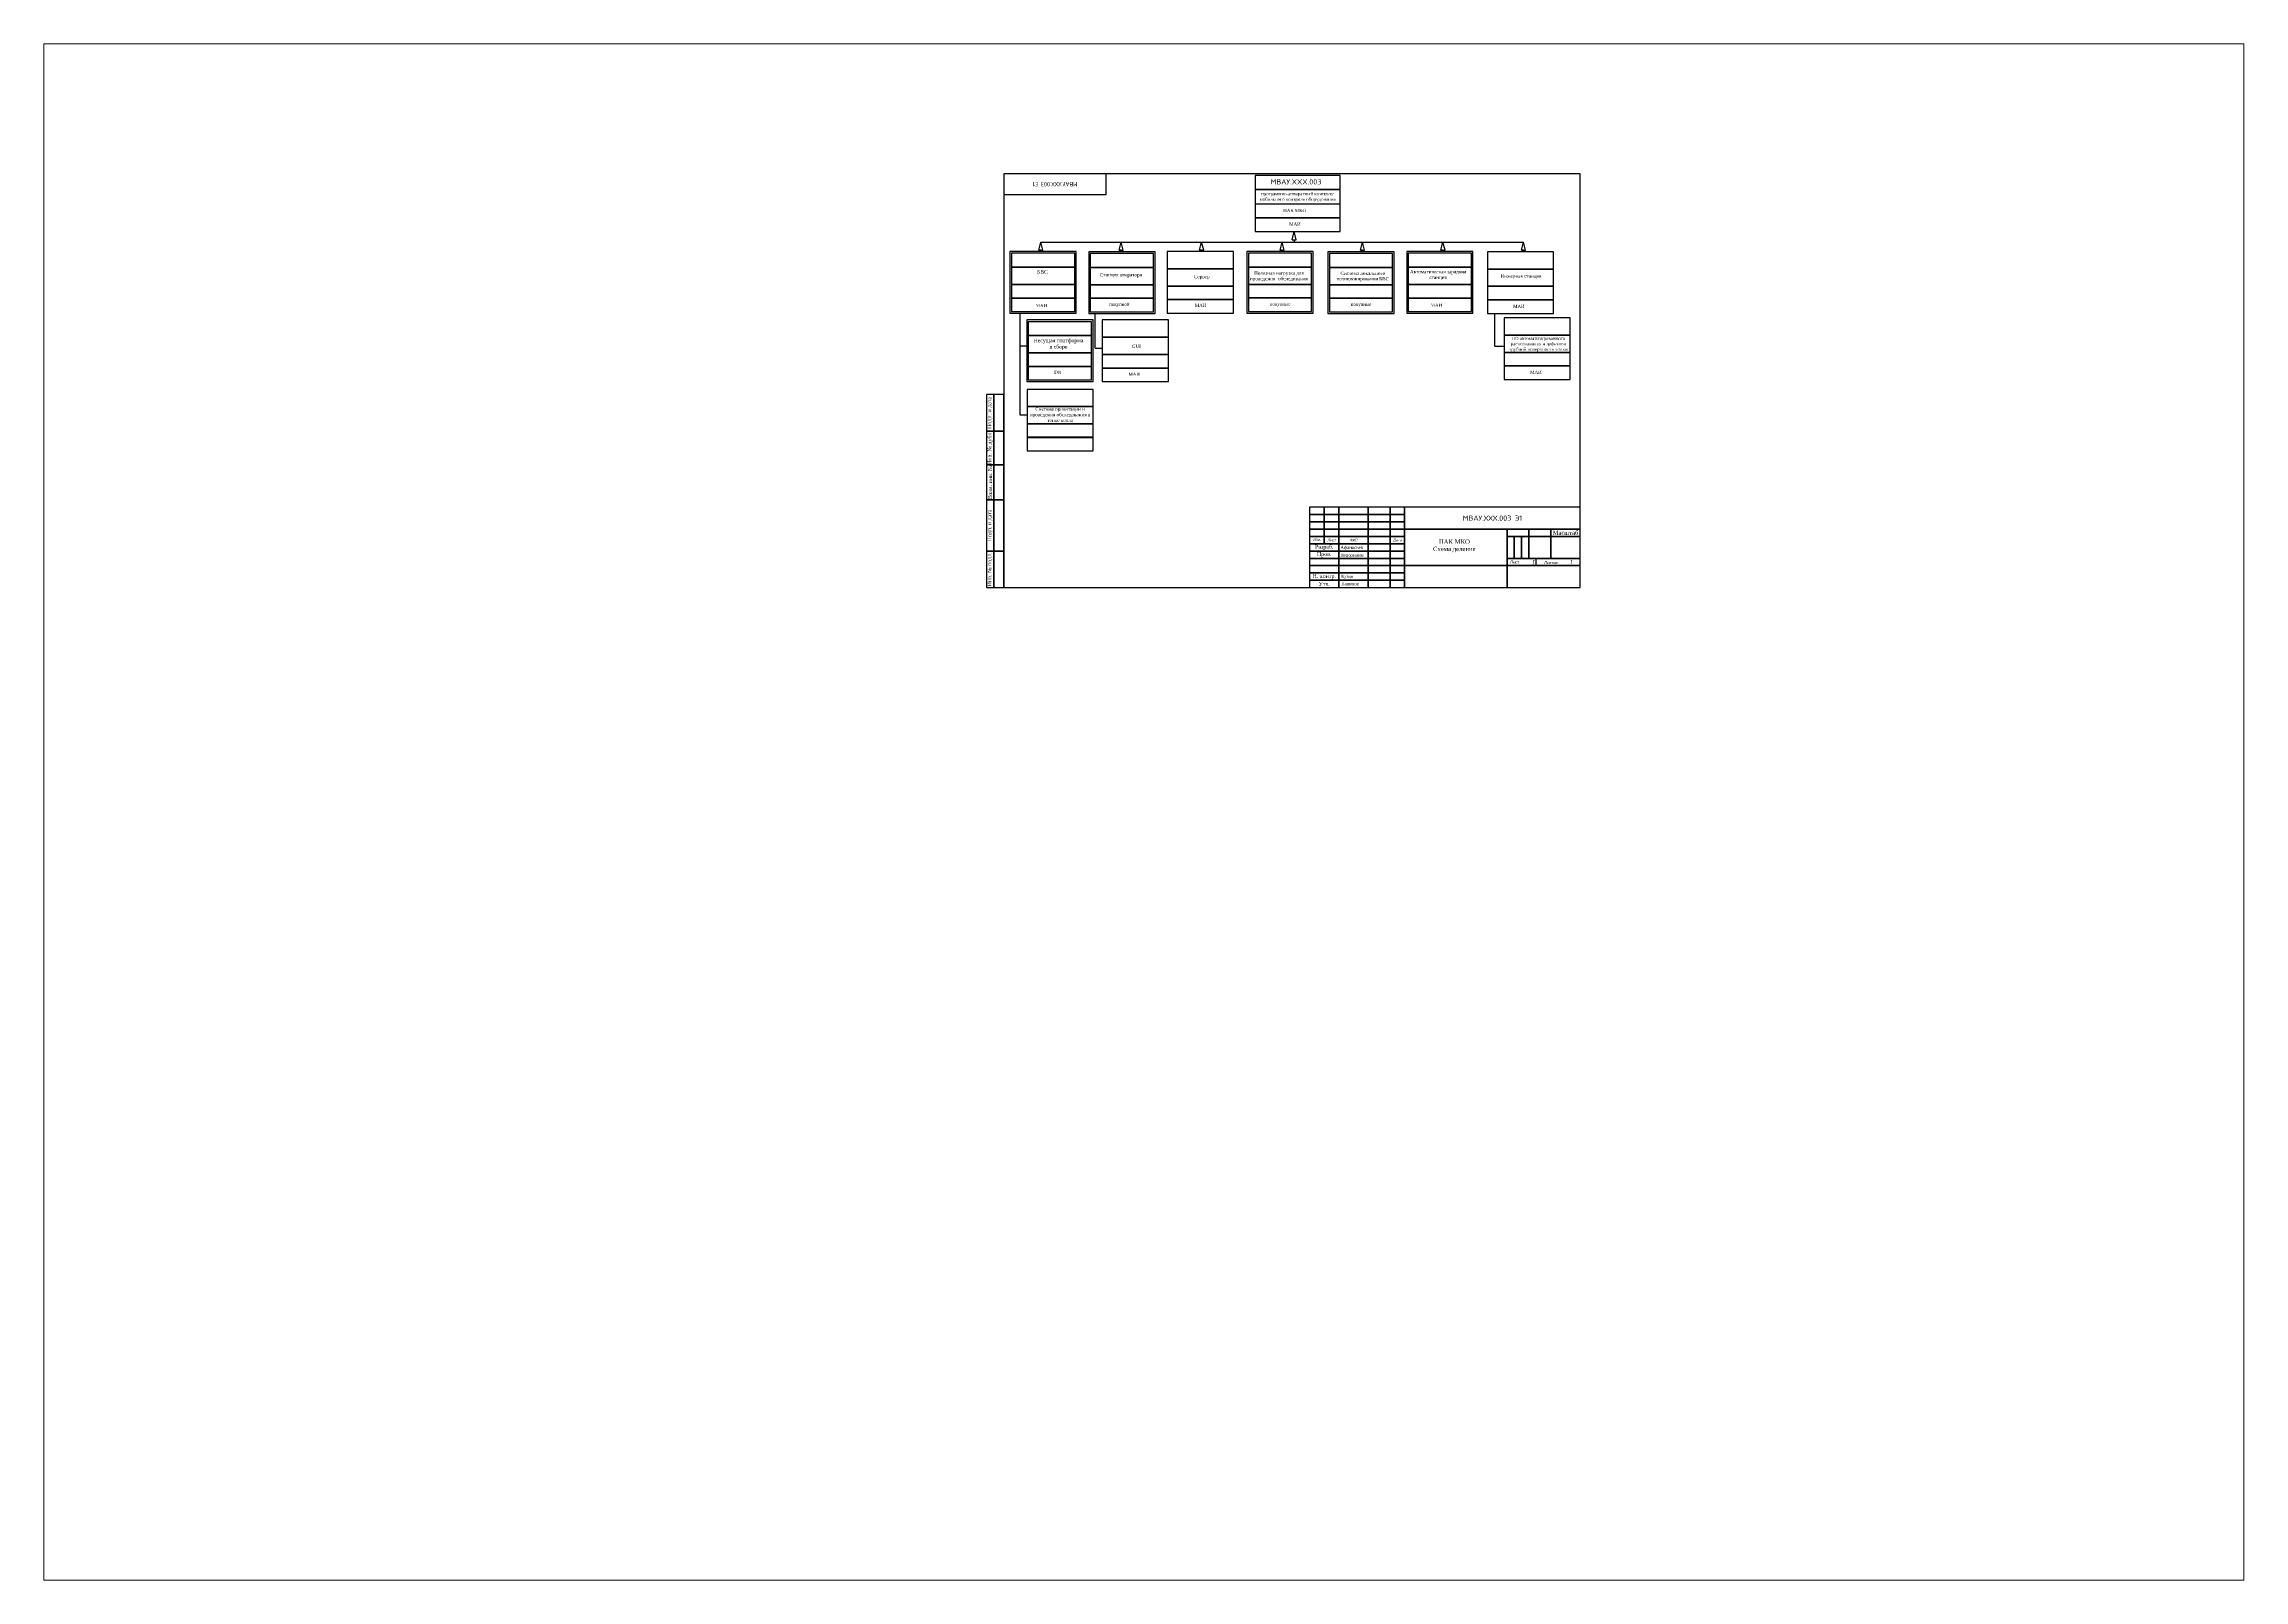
# Paper-space layout 'Лист1' of a CAD drawing. Extents: x 1.14 to 10.22, y 0.79 to 7.14.
# The model-space entities are those that its viewports show. They can reach past a viewport. Long polylines and large blocks are cut down to what shows.
import ezdxf

# ---------------------------------------------------------------- set-up
doc = ezdxf.new("R2010")
doc.units = 0
doc.header["$LTSCALE"] = 4.2
doc.header["$MEASUREMENT"] = 0
doc.layers.get('0').update_dxf_attribs({"linetype": 'CONTINUOUS'})
doc.styles.add('GOSTW', font='times.ttf')
doc.styles.get("Standard").update_dxf_attribs({"font": 'txt.shx'})

# ---------------------------------------------------------------- blocks, each defined once
blk = doc.blocks.new('*U41')
for p, q in [((-1.4, -2.8), (0, 2.8)), ((1.4, -2.8), (0, 2.8)), ((0, -2.8), (-1.4, -2.8)), ((-1.4, -2.8), (0, -2.8)), ((0, -2.8), (1.4, -2.8)), ((0, -2.8), (0, -3.7))]:
    blk.add_line(p, q)
blk = doc.blocks.new('*U42')
at = {"color": 0, "linetype": 'ByBlock', "lineweight": -2, "transparency": 16777216}
for p in [(0, 0), (55, 0), (110, 0), (165, 0), (220, 0), (275, 0), (330, 0)]:
    blk.add_blockref('*U41', p, dxfattribs=at)

msp = doc.modelspace()

# ---------------------------------------------------------------- linework, layer by layer
at = {"color": 7, "linetype": 'Continuous'}
for p, q in [((6.1, 287.8), (6.1, 4.9)), ((400.1, 5.7), (400.1, 287.8))]:
    msp.add_line(p, q, dxfattribs=at)
for p, q in [((31.3, 241.2), (361.3, 241.2)), ((203.1, 242.7), (204.5, 248.3)), ((203.1, 242.7), (205.9, 242.7)), ((203.1, 242.7), (205.9, 242.7)), ((205.9, 242.7), (204.5, 248.3)), ((204.5, 242.7), (204.5, 241.2)), ((10.2, 192.5), (31.7, 192.5)), ((16.9, 192.5), (16.9, 170.3)), ((68.4, 168.6), (68.4, 192.3)), ((117.7, 192.5), (141.2, 192.5)), ((341.8, 170), (341.8, 192.4)), ((16.9, 170.3), (21.7, 170.3)), ((16.9, 170.3), (16.9, 123)), ((68.4, 168.6), (73.4, 168.6)), ((341.8, 170), (348.3, 170)), ((16.9, 123), (22, 123)), ((365.1, 24.8), (369.8, 24.8)), ((369.8, 24.8), (369.8, 19.8))]:
    msp.add_line(p, q)
for points in [[(400.1, 287.8), (18.6, 287.8), (6.1, 287.8)], [(280.1, 59.7), (217.2, 59.7), (215.1, 59.7)], [(215.1, 59.7), (215.1, 6.6), (215.1, 4.8)], [(280.1, 39.7), (217.2, 39.7), (215.1, 39.7)], [(280.1, 34.7), (217.2, 34.7), (215.1, 34.7)], [(6.1, 4.8), (14.8, 4.8), (281.1, 4.8)]]:
    msp.add_lwpolyline(points, dxfattribs=at)
at = {"linetype": 'Continuous'}
msp.add_lwpolyline([(6.1, 273.8), (76.1, 273.8), (76.1, 287.8)], dxfattribs=at)
at = {"color": 7, "linetype": 'Continuous'}
for points in [[(178, 277.2), (235.9, 277.2), (235.9, 286.7), (178, 286.7)], [(178, 257.7), (235.9, 257.7), (235.9, 277.2), (178, 277.2)], [(178, 257.7), (235.9, 257.7), (235.9, 267), (178, 267)], [(178, 248.3), (235.9, 248.3), (235.9, 257.7), (178, 257.7)], [(10.2, 192.5), (55.5, 192.5), (55.5, 234.7), (10.2, 234.7)], [(11.3, 224), (54.5, 224), (54.5, 233.5), (11.3, 233.5)], [(64.1, 192.3), (109.4, 192.3), (109.4, 234.5), (64.1, 234.5)], [(65.1, 223.8), (108.4, 223.8), (108.4, 233.3), (65.1, 233.3)], [(117.7, 192.5), (163, 192.5), (163, 234.7), (117.7, 234.7)], [(117.7, 222.9), (163, 222.9), (163, 234.7), (117.7, 234.7)], [(172.3, 192.5), (217.5, 192.5), (217.5, 234.7), (172.3, 234.7)], [(173.3, 224.1), (216.5, 224.1), (216.5, 233.6), (173.3, 233.6)], [(227.6, 192.3), (272.9, 192.3), (272.9, 234.5), (227.6, 234.5)], [(228.7, 223.8), (271.9, 223.8), (271.9, 233.3), (228.7, 233.3)], [(281.5, 192.5), (326.8, 192.5), (326.8, 234.7), (281.5, 234.7)], [(282.6, 224), (325.8, 224), (325.8, 233.5), (282.6, 233.5)], [(336.7, 192.4), (382, 192.4), (382, 234.5), (336.7, 234.5)], [(336.7, 192.4), (382, 192.4), (382, 234.5), (336.7, 234.5)], [(336.7, 222.7), (382, 222.7), (382, 234.5), (336.7, 234.5)], [(11.3, 212.2), (54.5, 212.2), (54.5, 224), (11.3, 224)], [(11.3, 202.9), (54.5, 202.9), (54.5, 212.2), (11.3, 212.2)], [(65.1, 212), (108.4, 212), (108.4, 223.8), (65.1, 223.8)], [(65.1, 202.7), (108.4, 202.7), (108.4, 212), (65.1, 212)], [(117.7, 211.1), (163, 211.1), (163, 222.9), (117.7, 222.9)], [(117.7, 201.8), (163, 201.8), (163, 211.1), (117.7, 211.1)], [(173.3, 212.2), (216.5, 212.2), (216.5, 224.1), (173.3, 224.1)], [(173.3, 203), (216.5, 203), (216.5, 212.2), (173.3, 212.2)], [(228.7, 212), (271.9, 212), (271.9, 223.8), (228.7, 223.8)], [(228.7, 202.7), (271.9, 202.7), (271.9, 212), (228.7, 212)], [(282.6, 212.2), (325.8, 212.2), (325.8, 224), (282.6, 224)], [(282.6, 202.9), (325.8, 202.9), (325.8, 212.2), (282.6, 212.2)], [(336.7, 210.9), (382, 210.9), (382, 222.7), (336.7, 222.7)], [(336.7, 201.6), (382, 201.6), (382, 210.9), (336.7, 210.9)], [(11.3, 193.6), (54.5, 193.6), (54.5, 202.9), (11.3, 202.9)], [(65.1, 193.4), (108.4, 193.4), (108.4, 202.7), (65.1, 202.7)], [(117.7, 192.5), (163, 192.5), (163, 201.8), (117.7, 201.8)], [(173.3, 193.7), (216.5, 193.7), (216.5, 203), (173.3, 203)], [(228.7, 193.4), (271.9, 193.4), (271.9, 202.7), (228.7, 202.7)], [(282.6, 193.6), (325.8, 193.6), (325.8, 202.9), (282.6, 202.9)], [(336.7, 192.4), (382, 192.4), (382, 201.6), (336.7, 201.6)], [(21.7, 145.7), (67, 145.7), (67, 187.9), (21.7, 187.9)], [(22.7, 177.2), (66, 177.2), (66, 186.7), (22.7, 186.7)], [(73.3, 145.7), (118.6, 145.7), (118.6, 187.9), (73.3, 187.9)], [(73.3, 176.1), (118.6, 176.1), (118.6, 187.9), (73.3, 187.9)], [(348.2, 147.1), (393.4, 147.1), (393.4, 189.3), (348.2, 189.3)], [(348.2, 177.5), (393.4, 177.5), (393.4, 189.3), (348.2, 189.3)], [(22.7, 165.4), (66, 165.4), (66, 177.2), (22.7, 177.2)], [(73.3, 164.3), (118.6, 164.3), (118.6, 176.1), (73.3, 176.1)], [(348.2, 165.7), (393.4, 165.7), (393.4, 177.5), (348.2, 177.5)], [(348.2, 156.4), (393.4, 156.4), (393.4, 165.7), (348.2, 165.7)], [(22.7, 156.1), (66, 156.1), (66, 165.4), (22.7, 165.4)], [(22.7, 146.9), (66, 146.9), (66, 156.1), (22.7, 156.1)], [(73.3, 155), (118.6, 155), (118.6, 164.3), (73.3, 164.3)], [(73.3, 145.7), (118.6, 145.7), (118.6, 155), (73.3, 155)], [(348.2, 147.1), (393.4, 147.1), (393.4, 156.4), (348.2, 156.4)], [(-0.9, 111.8), (-0.9, 136.8), (-5.9, 136.8), (-5.9, 111.8)], [(6.1, 111.8), (6.1, 136.8), (-0.9, 136.8), (-0.9, 111.8)], [(22, 98.3), (67.2, 98.3), (67.2, 140.4), (22, 140.4)], [(22, 128.6), (67.2, 128.6), (67.2, 140.4), (22, 140.4)], [(22, 116.8), (67.2, 116.8), (67.2, 128.6), (22, 128.6)], [(-0.9, 88.8), (-0.9, 111.8), (-5.9, 111.8), (-5.9, 88.8)], [(6.1, 88.8), (6.1, 111.8), (-0.9, 111.8), (-0.9, 88.8)], [(22, 107.5), (67.2, 107.5), (67.2, 116.8), (22, 116.8)], [(22, 98.3), (67.2, 98.3), (67.2, 107.6), (22, 107.6)], [(-0.9, 64.8), (-0.9, 88.8), (-5.9, 88.8), (-5.9, 64.8)], [(6.1, 64.8), (6.1, 88.8), (-0.9, 88.8), (-0.9, 64.8)], [(-0.9, 29.8), (-0.9, 64.8), (-5.9, 64.8), (-5.9, 29.8)], [(6.1, 29.8), (6.1, 64.8), (-0.9, 64.8), (-0.9, 29.8)], [(215.1, 54.7), (225.1, 54.7), (225.1, 59.8), (215.1, 59.8)], [(215.1, 49.8), (225.1, 49.8), (225.1, 54.8), (215.1, 54.8)], [(215.1, 44.8), (225.1, 44.8), (225.1, 49.8), (215.1, 49.8)], [(225.1, 54.7), (235.1, 54.7), (235.1, 59.8), (225.1, 59.8)], [(225.1, 49.8), (235.1, 49.8), (235.1, 54.8), (225.1, 54.8)], [(225.1, 44.8), (235.1, 44.8), (235.1, 49.8), (225.1, 49.8)], [(235.1, 54.7), (255.1, 54.7), (255.1, 59.8), (235.1, 59.8)], [(235.1, 49.8), (255.1, 49.8), (255.1, 54.8), (235.1, 54.8)], [(235.1, 44.8), (255.1, 44.8), (255.1, 49.8), (235.1, 49.8)], [(255.1, 54.7), (270.1, 54.7), (270.1, 59.8), (255.1, 59.8)], [(255.1, 49.8), (270.1, 49.8), (270.1, 54.8), (255.1, 54.8)], [(255.1, 44.8), (270.1, 44.8), (270.1, 49.8), (255.1, 49.8)], [(270.1, 54.7), (280.1, 54.7), (280.1, 59.8), (270.1, 59.8)], [(270.1, 49.8), (280.1, 49.8), (280.1, 54.8), (270.1, 54.8)], [(270.1, 44.8), (280.1, 44.8), (280.1, 49.8), (270.1, 49.8)], [(400.1, 59.7), (280.1, 59.7), (280.1, 44.8), (400.1, 44.8)], [(215.1, 39.8), (225.1, 39.8), (225.1, 44.8), (215.1, 44.8)], [(215.1, 34.8), (225.1, 34.8), (225.1, 39.8), (215.1, 39.8)], [(215.1, 29.8), (235.1, 29.8), (235.1, 34.8), (215.1, 34.8)], [(225.1, 39.8), (235.1, 39.8), (235.1, 44.8), (225.1, 44.8)], [(225.1, 34.8), (235.1, 34.8), (235.1, 39.8), (225.1, 39.8)], [(235.1, 39.8), (255.1, 39.8), (255.1, 44.8), (235.1, 44.8)], [(235.1, 34.8), (255.1, 34.8), (255.1, 39.8), (235.1, 39.8)], [(235.1, 29.8), (255.1, 29.8), (255.1, 34.8), (235.1, 34.8)], [(255.1, 39.8), (270.1, 39.8), (270.1, 44.8), (255.1, 44.8)], [(255.1, 34.8), (270.1, 34.8), (270.1, 39.8), (255.1, 39.8)], [(255.1, 29.8), (270.1, 29.8), (270.1, 34.8), (255.1, 34.8)], [(270.1, 39.8), (280.1, 39.8), (280.1, 44.8), (270.1, 44.8)], [(270.1, 34.8), (280.1, 34.8), (280.1, 39.8), (270.1, 39.8)], [(270.1, 29.8), (280.1, 29.8), (280.1, 34.8), (270.1, 34.8)], [(350.1, 44.8), (280.1, 44.8), (280.1, 19.8), (350.1, 19.8)], [(365.1, 44.8), (350.1, 44.8), (350.1, 39.8), (365.1, 39.8)], [(355.1, 39.8), (350.1, 39.8), (350.1, 24.8), (355.1, 24.8)], [(360.1, 39.8), (355.1, 39.8), (355.1, 24.8), (360.1, 24.8)], [(365.1, 39.8), (360.1, 39.8), (360.1, 24.8), (365.1, 24.8)], [(380.1, 44.8), (365.1, 44.8), (365.1, 39.8), (380.1, 39.8)], [(380.1, 39.8), (365.1, 39.8), (365.1, 24.8), (380.1, 24.8)], [(400.1, 44.8), (380.1, 44.8), (380.1, 39.8), (400.1, 39.8)], [(400.1, 39.8), (380.1, 39.8), (380.1, 24.8), (400.1, 24.8)], [(-0.9, 4.8), (-0.9, 29.8), (-5.9, 29.8), (-5.9, 4.8)], [(6.1, 4.8), (6.1, 29.8), (-0.9, 29.8), (-0.9, 4.8)], [(215.1, 24.8), (235.1, 24.8), (235.1, 29.8), (215.1, 29.8)], [(215.1, 19.8), (235.1, 19.8), (235.1, 24.8), (215.1, 24.8)], [(215.1, 14.8), (235.1, 14.8), (235.1, 19.8), (215.1, 19.8)], [(235.1, 24.8), (255.1, 24.8), (255.1, 29.8), (235.1, 29.8)], [(235.1, 19.8), (255.1, 19.8), (255.1, 24.8), (235.1, 24.8)], [(235.2, 14.8), (255.2, 14.8), (255.2, 19.8), (235.2, 19.8)], [(235.2, 14.8), (255.2, 14.8), (255.2, 19.8), (235.2, 19.8)], [(255.1, 24.8), (270.1, 24.8), (270.1, 29.8), (255.1, 29.8)], [(255.1, 19.8), (270.1, 19.8), (270.1, 24.8), (255.1, 24.8)], [(255.1, 14.8), (270.1, 14.8), (270.1, 19.8), (255.1, 19.8)], [(270.1, 24.8), (280.1, 24.8), (280.1, 29.8), (270.1, 29.8)], [(270.1, 19.8), (280.1, 19.8), (280.1, 24.8), (270.1, 24.8)], [(270.1, 14.8), (280.1, 14.8), (280.1, 19.8), (270.1, 19.8)], [(350.1, 19.8), (280.1, 19.8), (280.1, 4.8), (350.1, 4.8)], [(400.1, 24.8), (350.1, 24.8), (350.1, 19.8), (400.1, 19.8)], [(350.1, 4.8), (400.1, 4.8), (400.1, 19.8), (350.1, 19.8)], [(215.1, 9.8), (235.1, 9.8), (235.1, 14.8), (215.1, 14.8)], [(215.1, 4.8), (235.1, 4.8), (235.1, 9.8), (215.1, 9.8)], [(235.2, 9.8), (255.2, 9.8), (255.2, 14.8), (235.2, 14.8)], [(235.2, 9.8), (255.2, 9.8), (255.2, 14.8), (235.2, 14.8)], [(235.2, 4.8), (255.2, 4.8), (255.2, 9.8), (235.2, 9.8)], [(235.2, 4.8), (255.2, 4.8), (255.2, 9.8), (235.2, 9.8)], [(255.1, 9.8), (270.1, 9.8), (270.1, 14.8), (255.1, 14.8)], [(255.1, 4.8), (270.1, 4.8), (270.1, 9.8), (255.1, 9.8)], [(270.1, 9.8), (280.1, 9.8), (280.1, 14.8), (270.1, 14.8)], [(270.1, 4.8), (280.1, 4.8), (280.1, 9.8), (270.1, 9.8)]]:
    msp.add_lwpolyline(points, close=True, dxfattribs=at)

# ---------------------------------------------------------------- block references
msp.add_blockref('*U42', (31.3, 238.4))

# ---------------------------------------------------------------- texts
at = {"insert": (41.1, 280.8), "char_height": 3.082, "width": 70, "attachment_point": 5, "rotation": 180}
msp.add_mtext('{\\fGOST type A|b0|i0|c204|p34;\\C7;МВАУ.ХХХ.003 \\fGOST type A|b0|i0|c0|p34;E1}', dxfattribs=at)
at = {"attachment_point": 5, "style": 'GOSTW'}
for s, insert, char_height, width in [('программно-аппаратный комплекс мобильного контроля оборудования ', (206.9, 272), 2.2, 58.302), ('{\\fGOST type B|b0|i0|c204|p34;\\C7;МВАУ.\\fGOST type B|b0|i0|c0|p34;XXX\\fGOST type B|b0|i0|c204|p34;.003}', (205.8, 282.4), 3.5956, 54.769), ('{\\C7;ПАК МКО}', (204.9, 262.8), 2.2, 54.769), ('{\\C7;МАИ}', (205.1, 253.5), 2.2, 54.769), ('{\\H1.16667x;БВС}', (32.4, 220.8), 2.2, 40.188), ('Станция оператора', (86.1, 218.4), 2.3, 43.269), ('Сервер', (141.4, 217.2), 2.3, 49.607), ('Полезная нагрузка для проведения  обследования', (194.2, 217.7), 2.3, 49.607), ('Система локального позиционирования БВС', (251.5, 217.6), 2.3, 44.21), ('Автоматическая зарядная станция', (303, 218.6), 2.3, 40.188), ('Инжерная станция', (359.7, 217.6), 2.3, 43.269), ('{\\C7;МАИ}', (31.7, 197.8), 2.2, 54.769), ('{\\C7;покупной}', (85, 198.2), 2.2, 54.769), ('{\\C7;МАИ}', (140.5, 197.9), 2.2, 54.769), ('{\\C7;покупные}', (195, 198.5), 2.2, 54.769), ('{\\C7;покупные}', (250.3, 198.2), 2.2, 54.769), ('{\\C7;МАИ}', (301.8, 198), 2.2, 54.769), ('{\\C7;МАИ}', (358.2, 197.2), 2.2, 54.769), ('{\\H1.16667x;Несущая платформа\\Pв сборе}', (43.4, 171.3), 2.2, 40.188), ('GUI ', (96.7, 169.8), 2.2, 40.188), ('ПО автоматизированного распознавания и дефектов трубной поверхности топки ', (371.5, 171.2), 2.2, 40.188), ('{\\C7;DJI}', (42.9, 152.1), 2.2, 54.769), ('{\\C7;МАИ}', (95.1, 150.8), 2.2, 54.769), ('{\\C7;МАИ}', (369.9, 152.1), 2.2, 54.769), ('Система ориентации и проведения обследования в топке котла', (44.5, 123.1), 2.3, 44.21), ('{\\C7;Разраб.}', (225.1, 32.3), 2.666, 27.313), ('{\\H0.82521x;\\C7;Афанасьев}', (243.9, 31.9), 2.666, 27.313), ('{\\C7;ПАК МКО\\PСхема деления}', (314.1, 33.3), 3, 66.028), ('{\\C7;Масштаб}', (390.1, 42.3), 2.908, 20), ('{\\C7;Пров.}', (225.1, 27.3), 2.666, 20), ('{\\C7;Подорванов}', (244.1, 26.7), 2, 27.313), ('{\\C7;Н. контр.}', (225.1, 12.3), 2.666, 20), ('{\\C7;Утв.}', (225.1, 7.3), 2.67, 20), ('{\\C7;Кузин}', (240.8, 12.3), 2, 27.313), ('{\\H0.75019x;\\C7;Панюков}', (242.8, 7.4), 2.666, 27.313)]:
    msp.add_mtext(s, dxfattribs=dict(at, insert=insert, char_height=char_height, width=width))
at = {"char_height": 2.666, "attachment_point": 5, "rotation": 90, "style": 'GOSTW'}
for s, insert, width in [('{\\C7;Подп. и дата}', (-3.4, 124.3), 25), ('{\\C7;Инв. № дубл.}', (-3.4, 100.3), 23), ('{\\C7;Взам. инв. №}', (-3.4, 76.8), 24), ('{\\C7;Подп. и дата}', (-3.4, 47.3), 35), ('{\\C7;Инв. № подл.}', (-3.4, 17.3), 25)]:
    msp.add_mtext(s, dxfattribs=dict(at, insert=insert, width=width))
at = {"attachment_point": 5}
for s, insert, char_height, width in [('{\\fGOST type B|b0|i0|c204|p34;\\C7;МВАУ.ХХХ.003 Э1}', (340.1, 52.3), 3.596, 120), ('{\\fGOST type A|b1|i1|c204|p0;\\H0.75019x;\\C7;Изм\\H1.333x;.}', (220.1, 37.9), 2.666, 10), ('{\\fGOST type A|b1|i1|c204|p0;\\C7;Лист}', (230.1, 37.3), 2, 10), ('{\\fGOST type A|b1|i1|c204|p0;\\C7;ФИО}', (245, 37.3), 2, 20.2), ('{\\fGOST type A|b1|i1|c204|p0;\\C7;Дата}', (275.1, 37.3), 2, 10), ('{\\fGOST type A|b1|i1|c204|p0;\\C7;Лист}', (355.1, 22.3), 2.181, 15), ('{\\fGOST type A|b1|i1|c204|p2;\\H1x;\\C7;1}', (367.6, 22), 3.393, 5), ('{\\fGOST type A|b1|i1|c204|p34;\\H0.75001x;\\C7;Листов \\H1.33332x;    1}', (384.8, 22.3), 2.908, 45.721)]:
    msp.add_mtext(s, dxfattribs=dict(at, insert=insert, char_height=char_height, width=width))

psp = doc.layouts.new('Лист1')

# ---------------------------------------------------------------- viewports
at = {"layer": '0'}
psp.add_viewport(center=(5.6783, 3.9667), size=(9.0853, 6.346667), view_center_point=(101.8649, -148.7416), view_height=1050.905241, dxfattribs=at)

doc.saveas('drawing.dxf')
